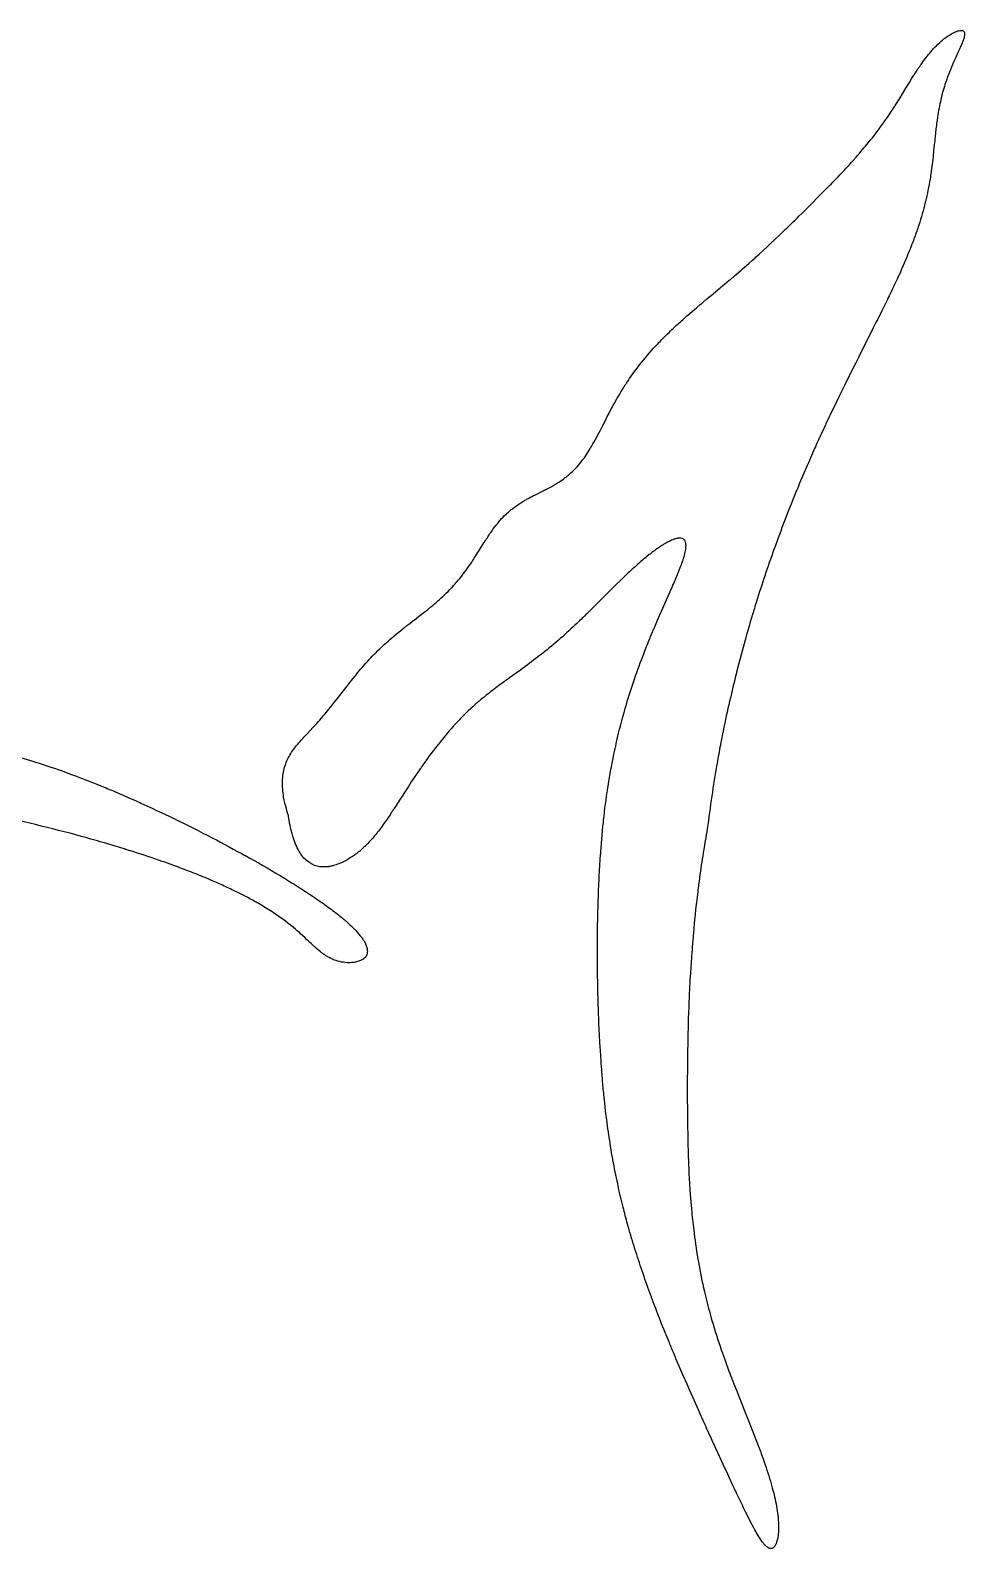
# Model space of a CAD drawing. Header units: millimetres. Extents: x -452 to 1230, y -246 to 254.
# Drawn here: x -280.1 to -194.5, y -197 to -57.9 of the extents above; entities that cross this region are included whole.
import ezdxf

# ---------------------------------------------------------------- set-up
doc = ezdxf.new("R2010")
doc.units = ezdxf.units.MM
doc.layers.add('Ebene_1', color=70, linetype='Continuous')

msp = doc.modelspace()

# ---------------------------------------------------------------- linework, layer by layer
at = {"layer": 'Ebene_1'}
msp.add_lwpolyline([(-220.56, -107.12, 0.035107), (-220.56, -107.11), (-220.48, -106.89, 0.013731), (-220.46, -106.85, 0.014122), (-220.25, -106.24, 0.022324), (-220.1, -105.67, 0.019201), (-220.05, -105.37, 0.033975), (-220.03, -105.07, 0.034935), (-220.05, -104.9, 0.086091), (-220.12, -104.66, 0.14154), (-220.3, -104.48, 0.086859), (-220.49, -104.42, 0.073642), (-220.77, -104.42, 0.038051), (-221.05, -104.49, 0.028217), (-221.35, -104.6, 0.02281), (-221.79, -104.81), (-221.89, -104.87), (-222.05, -104.96, 0.009865), (-222.2, -105.05), (-222.25, -105.08), (-222.34, -105.14), (-222.5, -105.25), (-222.65, -105.35, 0.00513), (-222.71, -105.39), (-222.83, -105.48, 0.008742), (-223.23, -105.78), (-223.33, -105.86), (-223.4, -105.91), (-223.62, -106.09, 0.00688), (-224.03, -106.43), (-224.18, -106.56, 0.00871), (-225.21, -107.49), (-225.32, -107.59), (-225.52, -107.78), (-225.69, -107.94), (-225.99, -108.23), (-226.44, -108.67), (-226.89, -109.11), (-227.31, -109.53), (-227.95, -110.17), (-228.27, -110.49), (-228.59, -110.81, -0.011575), (-228.61, -110.83, -0.001921), (-229.44, -111.65, -0.000415), (-229.86, -112.05), (-230.07, -112.25), (-230.18, -112.35), (-230.28, -112.45), (-230.39, -112.55, -0.011059), (-231.96, -113.96, -0.013047), (-233.6, -115.3, -0.008654), (-235.21, -116.5), (-235.6, -116.78), (-236.2, -117.2), (-236.49, -117.42, 0.009688), (-236.57, -117.47, 0.008588), (-236.68, -117.55), (-236.79, -117.63), (-237.18, -117.92, 0.00927), (-238.34, -118.81), (-238.54, -118.97), (-238.71, -119.11, 0.015709), (-239.86, -120.12, 0.010724), (-240.61, -120.86, 0.009959), (-241.33, -121.62), (-241.51, -121.82), (-241.59, -121.91), (-241.67, -122), (-241.74, -122.08, 0.012183), (-242.73, -123.29, 0.01273), (-244.04, -125.04), (-244.11, -125.15, 0.003832), (-244.67, -125.95), (-244.94, -126.36), (-245.21, -126.76), (-245.47, -127.16), (-245.66, -127.45), (-246.23, -128.34), (-246.67, -129.02), (-246.78, -129.19, -0.003735), (-246.86, -129.31), (-246.89, -129.36, -0.011455), (-246.95, -129.45), (-247.03, -129.57), (-247.11, -129.69), (-247.16, -129.76, -0.010655), (-247.87, -130.8, -0.017721), (-248.57, -131.7, -0.021194), (-249.28, -132.48, -0.026015), (-250.04, -133.17, -0.016876), (-250.46, -133.49), (-250.52, -133.53, -0.016707), (-250.9, -133.78, -0.021105), (-251.37, -134.05, -0.02268), (-251.85, -134.26, -0.026581), (-252.34, -134.43, -0.010106), (-252.47, -134.46, -0.010553), (-252.66, -134.5, -0.025099), (-252.68, -134.5, -0.017427), (-252.77, -134.52, -0.018174), (-252.85, -134.53, -0.041892), (-253.34, -134.55, -0.048816), (-253.83, -134.48, -0.110484), (-254.73, -134.03, -0.05188), (-255.15, -133.62, -0.039256), (-255.48, -133.13, -0.034994), (-255.82, -132.45, -0.024731), (-256.07, -131.73, -0.012888), (-256.2, -131.26, -0.01322), (-256.36, -130.55), (-256.39, -130.37, -0.012533), (-256.4, -130.3), (-256.44, -130.07), (-256.46, -129.95), (-256.48, -129.83, -0.015389), (-256.72, -128.99), (-256.78, -128.78, -0.010586), (-256.8, -128.7, -0.015095), (-256.91, -128.14, -0.022207), (-257, -127.4, -0.027225), (-257.02, -126.66, -0.030747), (-256.96, -126.02, -0.033095), (-256.82, -125.39, -0.061887), (-256.34, -124.29, -0.025053), (-256, -123.78, -0.016341), (-255.62, -123.29, -0.009058), (-255.19, -122.8), (-255.16, -122.77, -0.003714), (-254.74, -122.31), (-254.25, -121.78, 0.004257), (-253.76, -121.25), (-253.73, -121.22, 0.011297), (-252.74, -120.06), (-252.47, -119.73), (-252.27, -119.48), (-252.12, -119.29, 0.003152), (-251.68, -118.72), (-251.13, -118.01), (-250.85, -117.65), (-250.82, -117.61), (-250.57, -117.3, -0.013527), (-249.37, -115.87), (-249.21, -115.69, -0.009831), (-248.64, -115.08), (-248.56, -115.01), (-248.44, -114.88, -0.005945), (-248.04, -114.49, -0.008887), (-247.34, -113.84), (-247.15, -113.68), (-247.02, -113.57), (-246.81, -113.39), (-246.6, -113.22), (-246.42, -113.06), (-246.09, -112.8, -0.007465), (-245.96, -112.7, -0.006017), (-245.91, -112.66, -0.006379), (-245.86, -112.62, -0.009715), (-245.76, -112.54, -0.010105), (-245.68, -112.48, -0.010228), (-245.61, -112.42), (-245.35, -112.22), (-245.09, -112.02), (-244.71, -111.73, 0.011993), (-244.68, -111.7, 0.011943), (-244.64, -111.67, 0.011886), (-244.61, -111.65, 0.011823), (-244.58, -111.62, 0.011752), (-244.55, -111.6, 0.00631), (-243.58, -110.84, 0.017684), (-243.54, -110.8, 0.017503), (-243.5, -110.77, 0.017315), (-243.45, -110.73, 0.017122), (-243.41, -110.7, 0.018268), (-242.17, -109.61, 0.012524), (-241.52, -108.96, 0.016462), (-241.48, -108.92, 0.003114), (-241.34, -108.76, 0.013285), (-241.31, -108.73, 0.012787), (-241.28, -108.7, 0.010854), (-240.91, -108.27), (-240.77, -108.1), (-240.64, -107.94, 0.011998), (-240.62, -107.91, 0.010054), (-240.21, -107.37, 0.012058), (-240.18, -107.34, 0.007015), (-239.82, -106.82, 0.015824), (-239.79, -106.78, 0.01579), (-239.76, -106.73, 0.015752), (-239.73, -106.69, 0.007298), (-239.62, -106.52, 0.004448), (-239.52, -106.37), (-239.44, -106.24), (-239.29, -106.01), (-239.07, -105.67), (-238.97, -105.5, 0.01601), (-238.95, -105.48), (-238.86, -105.33), (-238.8, -105.23), (-238.75, -105.15), (-238.55, -104.83, -0.00595), (-238.47, -104.71, -0.00954), (-237.93, -103.89, -0.015477), (-237.45, -103.24, -0.019054), (-236.93, -102.62, -0.0236), (-236.38, -102.08, -0.013421), (-236.09, -101.82, -0.01832), (-236.05, -101.79, -0.006678), (-235.92, -101.69), (-235.79, -101.59, -0.021695), (-235.16, -101.16), (-235, -101.06), (-234.88, -100.99), (-234.79, -100.93, -0.006739), (-234.51, -100.78, -0.007081), (-233.83, -100.42), (-233.14, -100.08, 0.009786), (-233.06, -100.04, 0.010639), (-232.98, -100, 0.011179), (-232.9, -99.96, 0.01149), (-232.83, -99.92, 0.011632), (-232.77, -99.89, 0.006466), (-232.28, -99.63, 0.006952), (-232.04, -99.49, 0.009791), (-231.98, -99.46, 0.010573), (-231.89, -99.4, 0.007988), (-231.81, -99.35), (-231.64, -99.25, 0.020693), (-231.1, -98.86, 0.010445), (-230.83, -98.65, 0.004698), (-230.71, -98.55), (-230.58, -98.43, 0.025553), (-230.02, -97.86, 0.022763), (-229.51, -97.24), (-229.48, -97.2), (-229.35, -97.03, 0.014792), (-228.94, -96.41), (-228.85, -96.25, 0.007255), (-228.56, -95.77, 0.00799), (-228.1, -94.93), (-227.88, -94.5), (-227.66, -94.07), (-227.42, -93.61), (-227.25, -93.26), (-227.11, -93.01), (-227.01, -92.81), (-226.86, -92.52), (-226.78, -92.38), (-226.74, -92.31), (-226.7, -92.23), (-226.57, -92, -0.016235), (-225.6, -90.36, -0.003837), (-225.52, -90.24), (-225.48, -90.19, -0.020845), (-224.3, -88.53, -0.021685), (-222.81, -86.79, -0.006642), (-222.41, -86.37), (-222.26, -86.21, -0.009927), (-221.18, -85.15, -0.005865), (-220.33, -84.38), (-220.12, -84.19), (-219.96, -84.04, -0.01201), (-219.92, -84.02, -0.011725), (-219.9, -83.99, -0.011438), (-219.87, -83.97), (-219.47, -83.62), (-219.04, -83.25), (-218.72, -82.98, -0.001539), (-218.47, -82.78), (-218.11, -82.47), (-217.93, -82.32), (-217.74, -82.17), (-216.91, -81.47), (-216.8, -81.38), (-216.71, -81.3), (-216.07, -80.77), (-215.97, -80.68), (-215.59, -80.36), (-215.45, -80.24), (-214.96, -79.82), (-214.84, -79.72), (-214.66, -79.56), (-214.48, -79.4), (-214.28, -79.23), (-213.95, -78.93), (-213.7, -78.71, 0.012981), (-213.68, -78.69), (-213.32, -78.36), (-212.96, -78.03), (-212.59, -77.69), (-212.31, -77.43), (-211.9, -77.04), (-211.49, -76.65, 0.002868), (-210.03, -75.24), (-209.85, -75.06), (-209.69, -74.9), (-209.41, -74.63), (-208.99, -74.21), (-208.94, -74.16), (-208.84, -74.07), (-208.57, -73.8, 0.003898), (-208.38, -73.61), (-208.06, -73.28), (-207.57, -72.79), (-207.08, -72.3), (-206.9, -72.11, 0.005307), (-205.6, -70.76, 0.004755), (-204.88, -69.97), (-204.7, -69.77), (-204.43, -69.47), (-204.3, -69.32), (-204.17, -69.17), (-204, -68.97), (-203.85, -68.79, 0.009854), (-202.83, -67.54), (-202.67, -67.33, 0.012418), (-201.61, -65.88), (-201.48, -65.68), (-201.42, -65.59), (-201.19, -65.25), (-201.03, -65), (-200.9, -64.81, 0.007117), (-200.81, -64.66), (-200.74, -64.56), (-200.54, -64.23, 0.002329), (-200.41, -64.03), (-200.2, -63.68), (-199.88, -63.16), (-199.56, -62.63), (-199.32, -62.25), (-199.15, -61.97, -0.022577), (-199.13, -61.94, -0.006614), (-199.06, -61.84), (-198.95, -61.66), (-198.78, -61.39, -0.003509), (-198.69, -61.26), (-198.64, -61.2), (-198.6, -61.13, -0.009137), (-198.54, -61.05, -0.006439), (-198.43, -60.89, -0.009202), (-198.02, -60.34, -0.012013), (-197.59, -59.81, -0.018992), (-197.08, -59.26, -0.022572), (-196.53, -58.75, -0.036059), (-196.51, -58.74, -0.01352), (-196.27, -58.55, -0.034947), (-196.26, -58.54, -0.020394), (-195.9, -58.29, -0.025167), (-195.51, -58.07, -0.037763), (-195.15, -57.91, -0.03241), (-194.95, -57.87, -0.071278), (-194.76, -57.86, -0.089282), (-194.64, -57.89, -0.189563), (-194.52, -58.03, -0.058246), (-194.5, -58.11, -0.030359), (-194.5, -58.21, -0.050931), (-194.53, -58.43, -0.028125), (-194.63, -58.77, -0.011885), (-194.75, -59.09), (-194.82, -59.25), (-194.89, -59.4, -0.003548), (-195.12, -59.9), (-195.14, -59.96), (-195.24, -60.18, 0.010409), (-195.27, -60.23), (-195.28, -60.25), (-195.34, -60.4), (-195.43, -60.6), (-195.51, -60.77, 0.014398), (-196.01, -61.99, 0.008477), (-196.17, -62.43, 0.006559), (-196.22, -62.59, 0.007915), (-196.32, -62.88), (-196.35, -62.99, 0.008167), (-196.46, -63.37), (-196.52, -63.56), (-196.57, -63.75), (-196.62, -63.98, 0.020189), (-196.95, -65.6), (-196.98, -65.83, 0.005764), (-197.04, -66.25, 0.005785), (-197.12, -66.87), (-197.13, -66.95), (-197.16, -67.22), (-197.18, -67.36), (-197.19, -67.5), (-197.24, -67.99), (-197.28, -68.35), (-197.34, -68.9), (-197.39, -69.45), (-197.42, -69.7), (-197.48, -70.15), (-197.52, -70.48), (-197.53, -70.54), (-197.56, -70.77), (-197.57, -70.86, -0.005874), (-197.66, -71.47, -0.019511), (-198.09, -73.55), (-198.1, -73.62, -0.018105), (-198.7, -75.71, -0.00818), (-199.09, -76.84, -0.004412), (-199.3, -77.4), (-199.33, -77.47), (-199.42, -77.72), (-199.52, -77.96, -0.006898), (-199.58, -78.11, -0.010797), (-200.51, -80.29), (-200.55, -80.37), (-200.68, -80.66), (-200.71, -80.72), (-200.95, -81.22), (-200.99, -81.31, -0.002922), (-201.66, -82.7), (-201.97, -83.33, -0.006585), (-202.02, -83.45), (-202.08, -83.56), (-202.49, -84.38), (-202.59, -84.58), (-202.75, -84.89), (-202.9, -85.2), (-204.2, -87.77), (-204.36, -88.1), (-204.51, -88.39), (-205.01, -89.4), (-205.08, -89.52), (-205.52, -90.41), (-205.85, -91.08), (-205.91, -91.21), (-205.97, -91.33), (-206.02, -91.44), (-206.22, -91.85), (-206.52, -92.48), (-206.6, -92.64), (-206.82, -93.11), (-206.9, -93.28), (-207.21, -93.92), (-207.26, -94.04, 0.003521), (-208.1, -95.86), (-208.17, -96.04), (-208.25, -96.2), (-208.52, -96.82, 0.001195), (-208.92, -97.74), (-209.02, -97.97), (-209.32, -98.67), (-209.62, -99.37), (-209.73, -99.64, 0.004406), (-210.49, -101.51), (-210.63, -101.87, 0.005583), (-211.59, -104.39), (-211.72, -104.75, 0.005345), (-212.62, -107.29, 0.005912), (-212.68, -107.47, 0.005885), (-212.74, -107.64, 0.005837), (-212.79, -107.8, 0.005474), (-213.57, -110.21, 0.005537), (-213.6, -110.31, 0.002441), (-213.82, -111.02, 0.006961), (-213.86, -111.15, 0.006778), (-213.9, -111.28, 0.006596), (-213.93, -111.39, 0.006416), (-213.97, -111.5, 0.006237), (-214, -111.61, 0.004038), (-214.45, -113.16, 0.006171), (-214.48, -113.25, 0.006085), (-214.5, -113.34, 0.005999), (-214.53, -113.43, 0.005615), (-215.25, -116.11, 0.006349), (-215.28, -116.21, 0.006248), (-215.3, -116.3, 0.006149), (-215.32, -116.38, 0.006052), (-215.34, -116.47, 0.005956), (-215.36, -116.55, 0.00586), (-215.38, -116.63, 0.005767), (-215.4, -116.71, 0.005675), (-215.42, -116.78, 0.005354), (-215.97, -119.08, 0.006181), (-216, -119.18, 0.006074), (-216.02, -119.27, 0.005969), (-216.04, -119.35, 0.005713), (-216.62, -122.06, 0.005714), (-216.64, -122.16, 0.001861), (-216.78, -122.88, 0.006671), (-216.81, -123.02, 0.006423), (-216.83, -123.14, 0.006185), (-216.86, -123.26, 0.005958), (-216.88, -123.37, 0.003481), (-217.18, -125.05, 0.00495), (-217.2, -125.15, 0.006345), (-217.67, -128.05, 0.006421), (-218.08, -131.06, 0.002599), (-218.27, -132.16), (-218.3, -132.3), (-218.38, -132.78), (-218.46, -133.27, 0.005524), (-218.79, -135.51), (-218.81, -135.66), (-218.88, -136.19), (-218.89, -136.29), (-218.94, -136.67), (-218.96, -136.81), (-219.02, -137.31), (-219.08, -137.8), (-219.09, -137.95), (-219.15, -138.49), (-219.16, -138.59, 0.002374), (-219.24, -139.36), (-219.28, -139.75), (-219.32, -140.13), (-219.33, -140.28), (-219.38, -140.83), (-219.39, -140.94), (-219.42, -141.33), (-219.43, -141.47), (-219.47, -141.98), (-219.51, -142.5), (-219.52, -142.65), (-219.53, -142.79), (-219.57, -143.32), (-219.6, -143.71), (-219.63, -144.31), (-219.67, -144.9, 0.002061), (-219.73, -146.12), (-219.73, -146.27), (-219.74, -146.41), (-219.75, -146.52), (-219.76, -146.93), (-219.78, -147.34), (-219.8, -147.96), (-219.82, -148.42), (-219.84, -149.12), (-219.84, -149.29), (-219.86, -149.81), (-219.86, -149.97), (-219.86, -150.12), (-219.88, -150.67), (-219.89, -151.49), (-219.9, -152.32), (-219.91, -152.95), (-219.91, -153.19), (-219.92, -154.02), (-219.92, -154.85), (-219.92, -155.49), (-219.92, -155.72), (-219.92, -155.93), (-219.91, -156.67), (-219.91, -157.03), (-219.91, -157.4), (-219.9, -158.04), (-219.9, -158.28), (-219.88, -159.13), (-219.87, -159.55), (-219.86, -159.97), (-219.84, -160.62), (-219.82, -161.11), (-219.81, -161.47), (-219.8, -161.61), (-219.79, -161.85), (-219.78, -162.21), (-219.76, -162.57), (-219.73, -163.22), (-219.71, -163.46), (-219.7, -163.68), (-219.68, -164.05), (-219.64, -164.62), (-219.59, -165.18), (-219.58, -165.34, 0.001711), (-219.53, -165.96, 0.00343), (-219.44, -166.88), (-219.39, -167.35), (-219.33, -167.81, 0.011951), (-218.95, -170.46, 0.013352), (-218.43, -173.12), (-218.35, -173.46), (-218.32, -173.61), (-218.28, -173.74, 0.005328), (-218.03, -174.77, 0.004684), (-217.75, -175.8, 0.012051), (-216.91, -178.48), (-216.8, -178.82, 0.002831), (-216.7, -179.11), (-216.52, -179.62), (-216.45, -179.81), (-216.33, -180.15), (-216.24, -180.4), (-216.1, -180.77, 0.00334), (-216.03, -180.96, 0.004497), (-215.99, -181.06, 0.005501), (-215.96, -181.15, 0.005932), (-215.92, -181.23, 0.006466), (-215.89, -181.31, 0.006918), (-215.86, -181.39, 0.007306), (-215.84, -181.46, 0.00764), (-215.81, -181.54), (-215.59, -182.1), (-215.42, -182.52), (-215.17, -183.15), (-214.92, -183.78), (-214.67, -184.42), (-214.28, -185.38), (-214.18, -185.63), (-213.9, -186.35), (-213.84, -186.5), (-213.78, -186.64), (-213.57, -187.18), (-213.42, -187.59), (-213.3, -187.89, -0.005143), (-212.97, -188.8), (-212.87, -189.09, -0.024495), (-212.86, -189.12, -0.014276), (-212.23, -191.1, -0.006316), (-212.16, -191.35), (-212.13, -191.46, -0.02159), (-211.74, -193.15, -0.014991), (-211.62, -194.01, -0.021505), (-211.55, -194.88, -0.02281), (-211.56, -195.52, -0.035295), (-211.65, -196.17, -0.040475), (-211.76, -196.56, -0.034006), (-211.85, -196.74, -0.062524), (-211.97, -196.91, -0.05989), (-212.07, -196.99, -0.1355), (-212.25, -197.04, -0.110237), (-212.44, -197, -0.05648), (-212.61, -196.89, -0.044562), (-212.83, -196.68, -0.018663), (-212.93, -196.57, -0.010396), (-213.02, -196.45, -0.023739), (-213.39, -195.89, -0.010677), (-213.72, -195.32, -0.008116), (-214.14, -194.53), (-214.35, -194.13), (-214.55, -193.72), (-214.78, -193.24, -0.002295), (-215.48, -191.78, -0.001985), (-215.73, -191.24), (-216.11, -190.42), (-216.3, -190.01), (-216.4, -189.8), (-216.42, -189.75), (-216.49, -189.6), (-217.03, -188.44), (-217.29, -187.86), (-217.43, -187.57), (-217.56, -187.28), (-217.7, -186.98), (-218.17, -185.94, -0.002319), (-218.28, -185.68), (-218.46, -185.29, -0.008132), (-218.48, -185.24, -0.011367), (-218.52, -185.16, -0.000799), (-218.64, -184.9), (-218.9, -184.31), (-219.29, -183.43), (-219.69, -182.54), (-219.94, -181.97), (-220.31, -181.11), (-220.68, -180.25), (-220.92, -179.69), (-220.96, -179.59), (-221.13, -179.2), (-221.19, -179.06, -0.002302), (-221.61, -178.03), (-221.83, -177.5, -0.016156), (-221.84, -177.48, -0.016027), (-221.85, -177.45, -0.015898), (-221.86, -177.43, -0.00572), (-221.94, -177.24), (-222, -177.07), (-222.06, -176.93), (-222.27, -176.42), (-222.37, -176.16), (-222.47, -175.9), (-222.52, -175.78), (-222.57, -175.65), (-222.74, -175.2), (-222.81, -175.03), (-223.03, -174.44), (-223.14, -174.14, -0.01706), (-223.16, -174.1, -0.005112), (-223.21, -173.97, -0.001304), (-223.25, -173.84, -0.005754), (-223.97, -171.83, -0.006401), (-224.63, -169.83, -0.006926), (-225.24, -167.81), (-225.39, -167.29, -0.005952), (-225.79, -165.75), (-225.83, -165.61), (-225.86, -165.49), (-225.97, -165.02), (-226.06, -164.67, -0.003934), (-226.18, -164.14), (-226.29, -163.61, -0.008504), (-226.73, -161.39), (-226.75, -161.31, -0.007886), (-227.11, -159.06), (-227.13, -158.98), (-227.14, -158.91), (-227.15, -158.83, -0.00456), (-227.3, -157.72), (-227.37, -157.17), (-227.43, -156.61), (-227.44, -156.53), (-227.51, -155.91), (-227.56, -155.44, -0.002988), (-227.69, -154.05), (-227.69, -153.96), (-227.72, -153.64), (-227.74, -153.35, -0.002993), (-227.82, -152.36), (-227.85, -151.86), (-227.88, -151.37), (-227.92, -150.67), (-227.93, -150.54), (-227.96, -150.05), (-227.99, -149.32), (-228.01, -148.95), (-228.02, -148.58), (-228.05, -147.86, -0.004371), (-228.06, -147.59), (-228.07, -147.12), (-228.09, -146.41), (-228.1, -146.32), (-228.1, -146.01), (-228.11, -145.86), (-228.11, -145.7), (-228.12, -144.96), (-228.13, -144.68), (-228.13, -144.2), (-228.14, -144.11), (-228.14, -144.02, -0.002416), (-228.14, -143.38), (-228.14, -143.06), (-228.15, -142.74), (-228.15, -141.99), (-228.15, -141.85), (-228.14, -141.31), (-228.14, -140.52), (-228.13, -140.12), (-228.13, -139.72), (-228.12, -139.53, -0.000386), (-228.11, -138.81, -0.002627), (-228.08, -137.73), (-228.06, -137.19), (-228.04, -136.66), (-228.03, -136.27), (-228, -135.59), (-227.98, -135.34), (-227.96, -134.89, -0.003228), (-227.88, -133.56, -0.009503), (-227.61, -130.44), (-227.59, -130.25, -0.01116), (-227.2, -127.32, -0.013097), (-226.64, -124.22, -0.013893), (-225.92, -121.15, -0.013517), (-225.03, -118.15), (-224.91, -117.78, -0.012379), (-224.89, -117.74, -0.012352), (-224.88, -117.7, -0.012323), (-224.87, -117.66, -0.012293), (-224.86, -117.63, -0.009712), (-224, -115.26, -0.005424), (-223.47, -113.89), (-223.33, -113.55), (-223.28, -113.43), (-223.09, -112.98), (-223.04, -112.87, -0.024535), (-223.03, -112.83, -0.001674), (-222.9, -112.54), (-222.64, -111.92), (-222.44, -111.45), (-222.28, -111.11), (-221.82, -110.07), (-221.7, -109.8, 0.007267), (-221.68, -109.74), (-221.48, -109.29), (-221.44, -109.21, 0.002905), (-221.16, -108.57, 0.031893), (-221.16, -108.55, 0.003663), (-220.89, -107.94), (-220.85, -107.83), (-220.77, -107.64), (-220.75, -107.59, 0.006017), (-220.62, -107.26), (-220.57, -107.13, 0.035273)], format="xyb", close=True, dxfattribs=at)
msp.add_lwpolyline([(-282.59, -124.07, -0.00913), (-280.1, -124.79), (-280.01, -124.82, -0.010154), (-277.22, -125.75), (-276.85, -125.88, -0.002916), (-276.52, -126), (-276.45, -126.03, -0.00695), (-274.24, -126.88), (-274.04, -126.96), (-273.67, -127.11, -0.002909), (-272.38, -127.64), (-272.06, -127.78), (-272, -127.81), (-271.55, -128), (-271.1, -128.2), (-270.69, -128.38), (-270.32, -128.54, -0.00299), (-270.01, -128.69, -0.00493), (-267.79, -129.72, -0.006972), (-264.31, -131.44), (-263.86, -131.67, -0.00632), (-260.75, -133.33), (-260.52, -133.46, -0.004171), (-260.42, -133.51, -0.008479), (-257.24, -135.34), (-256.83, -135.59, -0.005689), (-255.42, -136.47, -0.004103), (-254.73, -136.92), (-254.55, -137.03), (-254.49, -137.08), (-254.26, -137.23, -0.005487), (-254.04, -137.38), (-253.7, -137.61, -0.009709), (-252.56, -138.43, -0.014466), (-251.45, -139.31, -0.013421), (-251.39, -139.36, -0.012065), (-251.34, -139.4, -0.005659), (-251.13, -139.58), (-251.04, -139.66), (-250.87, -139.82), (-250.73, -139.95, -0.007978), (-250.6, -140.07, -0.007871), (-250.39, -140.29), (-250.31, -140.37, -0.02771), (-249.79, -140.98), (-249.76, -141.02, -0.023157), (-249.57, -141.3), (-249.54, -141.36), (-249.51, -141.41, -0.023796), (-249.4, -141.61, -0.044036), (-249.28, -141.93, -0.068064), (-249.24, -142.27, -0.070195), (-249.27, -142.52, -0.110741), (-249.45, -142.84, -0.083859), (-249.74, -143.07, -0.048164), (-250.02, -143.19, -0.048406), (-250.46, -143.3, -0.037613), (-250.92, -143.33, -0.089424), (-252.26, -143.08, -0.043375), (-252.89, -142.78, -0.017857), (-253.18, -142.59), (-253.22, -142.57, -0.014013), (-253.47, -142.39), (-253.54, -142.33, -0.017154), (-254.1, -141.85), (-254.11, -141.84, -0.00636), (-254.37, -141.59), (-254.39, -141.58), (-254.51, -141.47), (-254.63, -141.35, 0.00661), (-255.33, -140.7), (-255.5, -140.54), (-255.64, -140.43, 0.002583), (-255.84, -140.25), (-256.05, -140.08, 0.028648), (-257.97, -138.67), (-258.13, -138.57, 0.012964), (-259.31, -137.85), (-259.34, -137.83), (-259.49, -137.75, 0.009513), (-260.52, -137.19), (-260.61, -137.14, 0.005563), (-261.37, -136.77, 0.007687), (-262.51, -136.23, 0.003095), (-263.08, -135.97, 0.00358), (-263.66, -135.72), (-264.11, -135.53), (-264.31, -135.45, 0.005993), (-265.8, -134.86, 0.00398), (-266.55, -134.58), (-266.74, -134.51), (-267.3, -134.3, 0.003517), (-268.29, -133.95), (-268.38, -133.92), (-268.56, -133.86), (-268.73, -133.8, 0.006282), (-271.28, -132.97, 0.004542), (-271.54, -132.89), (-272.02, -132.74), (-272.45, -132.61), (-272.64, -132.55), (-273.34, -132.34), (-273.47, -132.31, 0.003737), (-275.44, -131.75, 0.008123), (-279.65, -130.67, 0.008456), (-283.83, -129.74)], format="xyb", dxfattribs=at)

doc.saveas('drawing.dxf')
